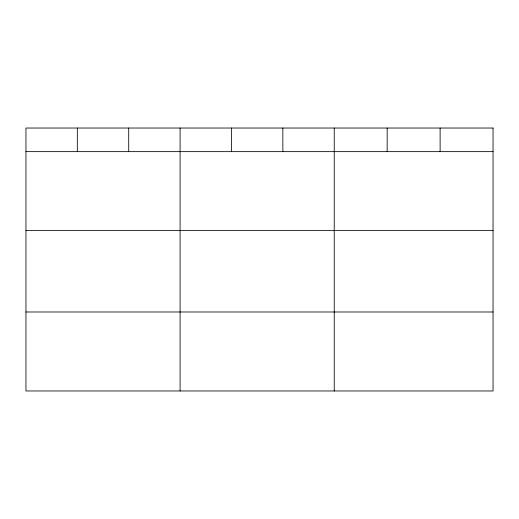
<?xml version="1.0" encoding="UTF-8"?>
<svg xmlns="http://www.w3.org/2000/svg" width="519" height="519" viewBox="0 0 519 519"><rect width="100%" height="100%" fill="white"/><g stroke="black" fill="none" stroke-linecap="round" stroke-linejoin="round"><path stroke-width="0.78" d="M25.95 151.639L493.05 151.639M25.95 230.618L493.05 230.618M25.95 311.99L493.05 311.99M440.112 128.031L440.112 151.639M387.174 128.031L387.174 151.639M334.236 128.031L334.236 390.969M282.855 128.031L282.855 151.639M231.474 128.031L231.474 151.639M180.093 128.031L180.093 390.969M128.712 128.031L128.712 151.639M77.331 128.031L77.331 151.639M493.05 128.031L25.95 128.031L25.95 390.969L493.05 390.969L493.05 128.031"/></g></svg>
